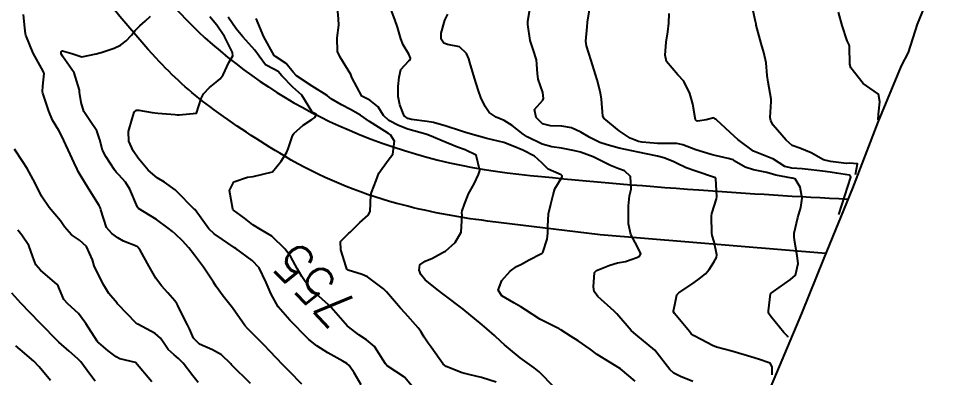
# Model space of a CAD drawing. Header units: metres. Extents: x 318500 to 325275, y 7408834 to 7428799.
# Drawn here: x 321774.3 to 321870.2, y 7415932.5 to 7415969.8 of the extents above; entities that cross this region are included whole.
import ezdxf
from ezdxf.enums import TextEntityAlignment as Align

# ---------------------------------------------------------------- set-up
doc = ezdxf.new("R2010")
doc.units = ezdxf.units.M
doc.header["$MEASUREMENT"] = 0
for name, color, linetype in [('Area', 45, 'Continuous'), ('Cotas', 45, 'Continuous'), ('Curvas de Nivel 1m', 11, 'Continuous'), ('Curvas de Nivel 5m', 15, 'Continuous'), ('Vias Primárias', 230, 'Continuous')]:
    doc.layers.add(name, color=color, linetype=linetype)
doc.styles.add('Style-STANDARD', font='STANDARD.shx')

msp = doc.modelspace()

# ---------------------------------------------------------------- linework, layer by layer
at = {"layer": 'Area'}
msp.add_lwpolyline([(321870.164, 7415974.908), (321867.832, 7415969.211), (321866.89, 7415966.268), (321866.162, 7415964.902), (321863.737, 7415959.03), (321861.1, 7415952.168), (321858.135, 7415944.901), (321855.795, 7415939.147), (321851.994, 7415930.133), (321851.214, 7415927.783), (321848.946, 7415922.501), (321847.539, 7415919.82), (321844.338, 7415910.561), (321842.113, 7415905.321), (321838.936, 7415897.002), (321838.642, 7415896.17), (321837.745, 7415894.293), (321836.148, 7415890.324), (321833.544, 7415884.211), (321833.438, 7415883.821), (321832.917, 7415882.461), (321830.541, 7415876.107), (321828.812, 7415871.829), (321825.52, 7415865.266)], dxfattribs=at)
at = {"layer": 'Curvas de Nivel 1m', "flags": 128}
for points, elevation in [([(321830.103, 7415931.484), (321828.514, 7415933.095), (321828.01, 7415933.508), (321826.535, 7415934.56), (321825.311, 7415935.549), (321824.904, 7415935.905), (321824.557, 7415936.216), (321823.865, 7415936.869), (321823.085, 7415937.575), (321822.576, 7415937.985), (321820.6, 7415939.61), (321818.622, 7415941.113), (321817.894, 7415941.647), (321816.64, 7415942.661), (321816.202, 7415943.223), (321816.041, 7415943.669), (321816.107, 7415944.22), (321816.664, 7415944.598), (321817.414, 7415944.914), (321818.679, 7415945.585), (321818.715, 7415945.604), (321818.779, 7415945.639), (321819.772, 7415946.546), (321820.396, 7415947.615), (321820.496, 7415949.382), (321820.48, 7415949.614), (321820.506, 7415949.841), (321820.743, 7415950.509), (321821.046, 7415951.317), (321821.179, 7415951.606), (321821.742, 7415952.634), (321822.205, 7415953.596), (321822.357, 7415954.032), (321821.964, 7415955.598), (321820.818, 7415956.152), (321820.005, 7415956.44), (321818.829, 7415956.926), (321817.116, 7415957.666), (321816.841, 7415957.761), (321816.725, 7415957.788), (321814.849, 7415958.313), (321813.871, 7415958.688), (321812.862, 7415959.208), (321812.317, 7415959.728), (321811.761, 7415960.619), (321810.886, 7415961.318), (321810.059, 7415961.758), (321809.02, 7415963.668), (321808.993, 7415963.769), (321808.923, 7415963.985), (321807.816, 7415965.787), (321807.552, 7415966.387), (321807.488, 7415967.792), (321807.659, 7415969.121), (321807.641, 7415969.79), (321807.501, 7415971.314)], 757), ([(321838.501, 7415932.136), (321836.983, 7415933.393), (321836.524, 7415933.696), (321835.883, 7415934.057), (321834.542, 7415934.887), (321833.81, 7415935.437), (321832.559, 7415936.327), (321831.854, 7415936.752), (321830.753, 7415937.477), (321830.572, 7415937.584), (321830.384, 7415937.672), (321828.586, 7415938.568), (321827.08, 7415939.525), (321826.605, 7415939.853), (321825.893, 7415940.258), (321824.621, 7415940.98), (321824.25, 7415941.566), (321824.64, 7415942.604), (321825.51, 7415943.547), (321826.16, 7415944.035), (321826.662, 7415944.3), (321827.467, 7415944.723), (321828.678, 7415945.361), (321828.777, 7415945.41), (321828.905, 7415945.507), (321829.329, 7415946.872), (321829.411, 7415947.499), (321829.404, 7415948.187), (321829.493, 7415949.499), (321829.724, 7415950.516), (321829.964, 7415951.492), (321830.144, 7415952.115), (321830.785, 7415953.17), (321830.901, 7415953.366), (321830.912, 7415953.478), (321830.847, 7415953.535), (321830.791, 7415953.556), (321829.455, 7415954.159), (321828.803, 7415954.831), (321828.042, 7415955.518), (321826.819, 7415956.12), (321825.809, 7415956.561), (321824.83, 7415956.92), (321823.067, 7415957.356), (321822.837, 7415957.416), (321822.192, 7415957.596), (321820.846, 7415957.98), (321820.315, 7415958.151), (321818.855, 7415958.632), (321817.531, 7415958.989), (321816.862, 7415959.117), (321815.226, 7415959.325), (321814.866, 7415959.42), (321814.458, 7415959.696), (321814.005, 7415960.827), (321813.86, 7415961.705), (321813.858, 7415962.753), (321813.941, 7415963.705), (321814.134, 7415964.5), (321814.946, 7415965.398), (321815.103, 7415965.533), (321815.141, 7415965.688), (321814.954, 7415966.102), (321814.35, 7415967.085), (321814.13, 7415967.703), (321813.768, 7415968.929), (321813.496, 7415969.713), (321813.019, 7415970.989)], 758), ([(321854.37, 7415936.69), (321854.368, 7415936.769), (321854.279, 7415936.876), (321853.955, 7415937.169), (321852.595, 7415938.845), (321852.361, 7415939.192), (321852.353, 7415939.443), (321852.576, 7415941.191), (321852.594, 7415941.227), (321852.631, 7415941.262), (321852.904, 7415941.457), (321854.645, 7415942.677), (321855.171, 7415943.152), (321855.452, 7415944.364), (321855.366, 7415945.15), (321855.08, 7415946.779), (321855.037, 7415947.155), (321855.053, 7415947.495), (321855.407, 7415949.15), (321855.734, 7415950.157), (321855.879, 7415951.143), (321855.652, 7415952.272), (321855.135, 7415953.155), (321854.857, 7415953.226), (321854.791, 7415953.235), (321853.141, 7415953.532), (321852.794, 7415953.632), (321852.178, 7415953.814), (321850.799, 7415954.081), (321849.931, 7415954.353), (321848.808, 7415955.039), (321848.678, 7415955.111), (321848.181, 7415955.249), (321846.815, 7415955.587), (321846.404, 7415955.686), (321844.823, 7415956.151), (321843.467, 7415956.674), (321842.833, 7415956.823), (321841.358, 7415956.816), (321840.832, 7415956.837), (321839.238, 7415956.962), (321838.835, 7415957.038), (321837.967, 7415957.383), (321836.851, 7415958.126), (321835.282, 7415959.424), (321835.124, 7415959.677), (321835.014, 7415961.428), (321834.9, 7415962.097), (321834.55, 7415963.434), (321834.376, 7415963.988), (321833.91, 7415965.44), (321833.441, 7415966.969), (321833.373, 7415967.446), (321833.499, 7415968.938), (321833.548, 7415969.445), (321833.733, 7415970.729)], 761), ([(321861.41, 7415953.6), (321861.629, 7415954.704), (321860.807, 7415954.795), (321860.465, 7415954.744), (321858.809, 7415954.964), (321858.097, 7415955.117), (321856.821, 7415955.841), (321855.626, 7415956.35), (321854.832, 7415956.607), (321854.223, 7415957.169), (321852.863, 7415958.727), (321852.596, 7415959.193), (321852.541, 7415959.526), (321852.652, 7415961.192), (321852.641, 7415961.446), (321852.329, 7415963.196), (321852.235, 7415963.893), (321852.121, 7415965.198), (321851.897, 7415966.264), (321851.613, 7415967.204), (321851.102, 7415969.105), (321851.077, 7415969.209), (321851.004, 7415969.505), (321850.721, 7415970.91)], 763), ([(321798.49, 7415931.9), (321796.518, 7415933.826), (321796.425, 7415933.931), (321795.458, 7415934.87), (321794.534, 7415935.392), (321793.166, 7415935.974), (321792.549, 7415936.58), (321792.133, 7415937.556), (321791.932, 7415937.99), (321791.243, 7415939.347), (321790.93, 7415940.005), (321790.808, 7415940.213), (321790.605, 7415940.488), (321789.893, 7415941.301), (321789.224, 7415942.031), (321788.632, 7415942.844), (321787.933, 7415944.047), (321787.002, 7415945.73), (321786.774, 7415946.059), (321786.681, 7415946.117), (321785.287, 7415946.682), (321784.689, 7415947.018), (321784.073, 7415947.479), (321783.515, 7415948.108), (321782.928, 7415949.916), (321782.868, 7415950.118), (321782.734, 7415950.384), (321781.636, 7415952.131), (321780.774, 7415953.566), (321780.564, 7415953.93), (321780.446, 7415954.145), (321780.137, 7415954.803), (321779.537, 7415956.159), (321778.833, 7415957.672), (321778.548, 7415958.174), (321777.903, 7415959.237), (321777.492, 7415960.191), (321776.888, 7415962.055), (321776.849, 7415962.2), (321776.848, 7415962.243), (321776.899, 7415962.771), (321777.032, 7415964.085), (321776.985, 7415964.199), (321776.964, 7415964.242), (321776.921, 7415964.335), (321775.889, 7415966.211), (321775.122, 7415968.074), (321775.086, 7415968.228), (321774.984, 7415969.159), (321774.875, 7415970.231)], 752), ([(321803.814, 7415931.83), (321802.51, 7415933.159), (321801.817, 7415933.861), (321800.54, 7415935.199), (321799.88, 7415935.887), (321798.563, 7415937.232), (321798.222, 7415937.561), (321797.91, 7415937.91), (321796.597, 7415939.756), (321796.472, 7415939.932), (321795.641, 7415940.975), (321794.928, 7415941.955), (321794.627, 7415942.418), (321793.58, 7415943.971), (321792.668, 7415945.211), (321792.071, 7415945.989), (321791.411, 7415946.723), (321790.694, 7415947.407), (321790.367, 7415947.685), (321789.928, 7415948.022), (321788.713, 7415948.912), (321786.837, 7415950.059), (321786.732, 7415950.201), (321785.942, 7415952.072), (321785.5, 7415952.812), (321784.775, 7415953.584), (321784.521, 7415953.837), (321784.327, 7415954.097), (321783.437, 7415955.474), (321783.108, 7415956.116), (321782.826, 7415957.206), (321782.517, 7415958.123), (321781.784, 7415959.197), (321781.163, 7415960.137), (321780.874, 7415961.076), (321780.715, 7415962.143), (321780.684, 7415962.352), (321780.138, 7415964.158), (321778.937, 7415965.888), (321778.823, 7415966.056), (321778.778, 7415966.172), (321778.782, 7415966.333), (321778.944, 7415966.442), (321779.892, 7415966.16), (321780.937, 7415965.837), (321782.443, 7415966.127), (321782.818, 7415966.245), (321782.942, 7415966.279), (321784.306, 7415966.744), (321784.954, 7415967.045), (321785.569, 7415967.476), (321786.097, 7415968.079), (321786.474, 7415968.579), (321786.985, 7415969.061), (321787.52, 7415969.534), (321788.071, 7415970.054)], 753), ([(321809.998, 7415931.747), (321809.278, 7415932.989), (321808.751, 7415933.767), (321808.523, 7415933.962), (321808.095, 7415934.208), (321806.539, 7415935.077), (321805.389, 7415935.812), (321804.557, 7415936.47), (321803.867, 7415937.134), (321803.188, 7415937.841), (321802.579, 7415938.468), (321801.37, 7415939.868), (321800.619, 7415941.173), (321800.325, 7415941.883), (321800.131, 7415942.389), (321799.376, 7415943.893), (321798.661, 7415944.654), (321796.946, 7415945.926), (321796.786, 7415946.033), (321796.682, 7415946.097), (321795.577, 7415946.835), (321794.695, 7415947.451), (321794.163, 7415947.965), (321792.729, 7415949.92), (321792.678, 7415949.981), (321790.758, 7415951.9), (321790.649, 7415952.012), (321789.553, 7415952.813), (321788.772, 7415953.249), (321787.846, 7415954.049), (321786.799, 7415955.3), (321786.27, 7415956.068), (321785.82, 7415957.08), (321785.781, 7415958.076), (321786.175, 7415959.392), (321786.399, 7415960.067), (321786.643, 7415960.284), (321786.864, 7415960.302), (321788.258, 7415960.046), (321788.859, 7415959.959), (321790.665, 7415959.82), (321790.858, 7415959.802), (321791.064, 7415959.802), (321792.86, 7415959.99), (321793.351, 7415961.515), (321793.602, 7415961.979), (321794.221, 7415962.649), (321794.909, 7415963.193), (321795.332, 7415963.535), (321795.626, 7415963.949), (321796.235, 7415965.243), (321796.644, 7415965.934), (321796.603, 7415966.278), (321795.78, 7415967.948), (321794.987, 7415969.114), (321794.268, 7415969.971)], 754), ([(321824.032, 7415932.03), (321822.504, 7415932.516), (321821.337, 7415932.768), (321820.511, 7415932.989), (321818.829, 7415933.635), (321818.524, 7415933.883), (321817.263, 7415935.653), (321816.968, 7415936.07), (321816.56, 7415936.699), (321816.196, 7415937.295), (321815.922, 7415937.67), (321814.592, 7415939.182), (321814.102, 7415939.697), (321812.625, 7415941.419), (321812.307, 7415941.723), (321810.642, 7415942.953), (321810.114, 7415943.218), (321808.649, 7415943.662), (321808.575, 7415943.697), (321808.518, 7415943.772), (321808.435, 7415943.992), (321807.869, 7415945.782), (321807.835, 7415946.641), (321808.706, 7415947.508), (321808.864, 7415947.611), (321809.028, 7415947.767), (321809.876, 7415948.601), (321810.726, 7415949.375), (321810.942, 7415949.747), (321811.004, 7415951.498), (321811.056, 7415951.746), (321811.55, 7415952.967), (321811.845, 7415953.734), (321812.804, 7415955.09), (321813.307, 7415955.713), (321813.464, 7415957.076), (321813.038, 7415957.717), (321812.842, 7415957.874), (321812.45, 7415958.122), (321810.86, 7415959.105), (321809.937, 7415959.759), (321808.876, 7415960.356), (321807.936, 7415960.84), (321806.887, 7415961.478), (321806.701, 7415961.615), (321806.447, 7415961.807), (321804.904, 7415962.792), (321803.277, 7415963.846), (321802.924, 7415964.227), (321802.197, 7415965.126), (321801.087, 7415965.878), (321800.942, 7415965.981), (321799.862, 7415967.897), (321799.087, 7415969.82)], 756), ([(321844.502, 7415932.109), (321843.218, 7415932.601), (321842.515, 7415932.975), (321842.105, 7415933.326), (321840.55, 7415935.35), (321838.566, 7415936.987), (321838.345, 7415937.15), (321838.085, 7415937.377), (321836.596, 7415939.112), (321836.312, 7415939.404), (321834.623, 7415940.94), (321834.25, 7415941.434), (321834.148, 7415941.921), (321834.256, 7415943.434), (321834.464, 7415943.621), (321834.654, 7415943.698), (321835.878, 7415944.196), (321836.665, 7415944.409), (321837.49, 7415944.565), (321838.674, 7415944.961), (321838.94, 7415945.103), (321839.073, 7415945.366), (321838.692, 7415946.168), (321838.033, 7415947.38), (321837.805, 7415948.468), (321837.791, 7415949.384), (321837.796, 7415950.332), (321837.903, 7415951.383), (321838.067, 7415952.084), (321838.01, 7415953.382), (321837.379, 7415953.974), (321836.798, 7415954.206), (321835.931, 7415954.543), (321834.807, 7415955.1), (321834.116, 7415955.437), (321832.817, 7415955.913), (321832.208, 7415956.07), (321830.823, 7415956.329), (321829.847, 7415956.473), (321828.829, 7415956.754), (321827.26, 7415957.526), (321826.844, 7415957.806), (321825.701, 7415958.704), (321824.865, 7415959.22), (321824.056, 7415959.572), (321823.32, 7415960.029), (321822.881, 7415960.683), (321822.456, 7415961.594), (321822.186, 7415962.312), (321821.779, 7415963.601), (321821.308, 7415965.243), (321821.199, 7415965.608), (321820.955, 7415966.16), (321820.22, 7415966.879), (321818.965, 7415967.125), (321818.581, 7415967.261), (321818.33, 7415967.65), (321818.333, 7415968.297), (321818.708, 7415969.644), (321819.009, 7415970.248)], 759), ([(321859.68, 7415949.44), (321860.922, 7415953.335), (321860.794, 7415953.518), (321859.425, 7415953.73), (321858.797, 7415953.833), (321857.971, 7415953.946), (321856.8, 7415954.101), (321855.854, 7415954.197), (321854.801, 7415954.266), (321854.075, 7415954.443), (321852.887, 7415955.189), (321852.811, 7415955.241), (321852.727, 7415955.275), (321850.822, 7415956.026), (321849.179, 7415957.235), (321848.845, 7415957.555), (321846.95, 7415959.269), (321846.909, 7415959.308), (321846.871, 7415959.354), (321846.669, 7415959.475), (321845.868, 7415959.28), (321845.006, 7415959.15), (321844.868, 7415959.189), (321844.778, 7415959.291), (321844.494, 7415960.904), (321844.397, 7415961.297), (321844.17, 7415962.032), (321843.551, 7415963.311), (321842.929, 7415963.942), (321841.765, 7415965.338), (321841.605, 7415965.989), (321841.73, 7415967.339), (321841.895, 7415968.428), (321841.991, 7415969.335), (321842.029, 7415970.321)], 762), ([(321863.76, 7415959.28), (321863.821, 7415959.871), (321863.956, 7415961.158), (321863.803, 7415961.94), (321862.913, 7415962.571), (321862.22, 7415963.061), (321860.944, 7415964.687), (321860.821, 7415965.082), (321860.782, 7415966.896), (321860.748, 7415967.083), (321860.558, 7415967.505), (321860.019, 7415969.095), (321859.653, 7415970.468)], 764), ([(321793.042, 7415931.974), (321792.5, 7415932.666), (321791.482, 7415933.996), (321791.006, 7415934.484), (321790.529, 7415934.869), (321789.916, 7415935.402), (321789.492, 7415936.026), (321789.121, 7415936.604), (321788.555, 7415937.063), (321786.754, 7415938.058), (321786.572, 7415938.193), (321784.732, 7415940.088), (321784.666, 7415940.154), (321784.601, 7415940.223), (321783.757, 7415941.248), (321783.237, 7415942.111), (321782.637, 7415943.246), (321782.231, 7415944.124), (321782.036, 7415944.75), (321781.428, 7415946.133), (321780.687, 7415946.796), (321779.874, 7415947.334), (321779.149, 7415948.163), (321778.709, 7415948.776), (321777.527, 7415950.188), (321776.748, 7415951.368), (321776.334, 7415952.204), (321775.894, 7415953.084), (321775.254, 7415954.215), (321774.791, 7415954.935), (321773.947, 7415956.233)], 751), ([(321782.333, 7415932.122), (321781.779, 7415932.849), (321780.826, 7415934.137), (321780.523, 7415934.464), (321779.623, 7415935.246), (321778.54, 7415936.17), (321776.57, 7415938.2), (321774.6, 7415940.22), (321773.657, 7415941.281)], 749), ([(321777.683, 7415932.182), (321776.511, 7415933.609), (321775.939, 7415934.206), (321774.532, 7415935.41), (321774.093, 7415935.784)], 748)]:
    msp.add_lwpolyline(points, dxfattribs=dict(at, elevation=elevation))
at = {"layer": 'Curvas de Nivel 5m', "flags": 128}
for points, elevation in [([(321852.75, 7415932.77), (321852.747, 7415933.631), (321852.532, 7415934.006), (321851.317, 7415934.424), (321850.542, 7415934.668), (321848.55, 7415935.24), (321846.961, 7415935.671), (321846.556, 7415935.839), (321845.374, 7415936.47), (321844.566, 7415936.861), (321844.332, 7415937.058), (321844.149, 7415937.296), (321842.598, 7415939.161), (321842.48, 7415939.322), (321842.473, 7415939.451), (321842.611, 7415940.067), (321842.849, 7415941.094), (321843.029, 7415941.314), (321844.641, 7415942.386), (321845.172, 7415942.757), (321845.81, 7415943.278), (321846.198, 7415943.734), (321846.668, 7415944.489), (321846.953, 7415944.988), (321847.004, 7415945.265), (321846.7, 7415946.618), (321846.517, 7415947.272), (321846.481, 7415947.504), (321846.426, 7415949.273), (321846.462, 7415949.545), (321846.747, 7415950.421), (321846.961, 7415951.063), (321846.985, 7415951.267), (321846.873, 7415953.185), (321846.844, 7415953.269), (321846.807, 7415953.287), (321846.79, 7415953.295), (321846.757, 7415953.303), (321844.797, 7415953.954), (321843.8, 7415954.305), (321842.805, 7415954.782), (321842.449, 7415954.968), (321841.478, 7415955.34), (321840.812, 7415955.501), (321840.632, 7415955.532), (321838.818, 7415955.914), (321838.137, 7415956.063), (321836.824, 7415956.341), (321835.571, 7415956.677), (321834.833, 7415956.932), (321833.789, 7415957.441), (321832.848, 7415958.016), (321831.879, 7415958.441), (321830.857, 7415958.635), (321829.691, 7415958.664), (321828.86, 7415958.868), (321828.21, 7415959.517), (321828.03, 7415960.366), (321828.888, 7415961.314), (321828.98, 7415961.509), (321828.899, 7415962.113), (321828.392, 7415963.515), (321828.348, 7415964.096), (321828.25, 7415965.517), (321827.896, 7415966.585), (321827.581, 7415967.524), (321827.32, 7415969.202), (321827.332, 7415969.527), (321827.574, 7415970.972)], 760), ([(321815.223, 7415931.679), (321814.503, 7415932.543), (321812.711, 7415933.717), (321812.523, 7415933.913), (321811.387, 7415935.732), (321810.557, 7415936.429), (321809.761, 7415936.951), (321808.664, 7415937.769), (321808.571, 7415937.855), (321806.884, 7415939.796), (321806.604, 7415940.064), (321804.63, 7415941.82), (321803.819, 7415943.01), (321803.334, 7415943.84), (321802.668, 7415945.049), (321802.105, 7415945.859), (321800.7, 7415947.203), (321799.527, 7415947.892), (321798.715, 7415948.366), (321797.856, 7415949.052), (321796.729, 7415949.895), (321796.697, 7415949.93), (321796.652, 7415950.01), (321796.289, 7415951.937), (321796.769, 7415952.846), (321798.171, 7415953.313), (321798.775, 7415953.405), (321800.78, 7415953.88), (321801.687, 7415954.977), (321802.219, 7415955.859), (321802.388, 7415956.285), (321802.835, 7415957.518), (321802.932, 7415957.756), (321802.997, 7415957.848), (321803.966, 7415958.727), (321804.862, 7415959.317), (321805.179, 7415959.512), (321805.349, 7415959.823), (321805.044, 7415960), (321804.873, 7415960.16), (321803.814, 7415961.841), (321802.902, 7415962.667), (321801.73, 7415963.868), (321801.347, 7415964.297), (321800.927, 7415964.532), (321800.035, 7415964.997), (321799.384, 7415965.903), (321798.949, 7415966.536), (321797.696, 7415967.923), (321796.982, 7415968.73), (321796.16, 7415969.943)], 755), ([(321788.234, 7415932.043), (321786.52, 7415934.06), (321784.905, 7415934.465), (321784.526, 7415934.64), (321783.698, 7415935.269), (321782.698, 7415936.118), (321782.617, 7415936.195), (321782.543, 7415936.288), (321781.372, 7415938.132), (321780.585, 7415939.153), (321779.475, 7415940.157), (321779.07, 7415940.628), (321778.615, 7415941.692), (321778.483, 7415942.037), (321778.381, 7415942.174), (321776.642, 7415943.651), (321776.164, 7415944.205), (321775.83, 7415945.04), (321775.421, 7415946.213), (321774.691, 7415947.293), (321774.284, 7415947.815)], 750)]:
    msp.add_lwpolyline(points, dxfattribs=dict(at, elevation=elevation))
at = {"layer": 'Vias Primárias'}
for points in [[(321789.258, 7416194.26), (321787.939, 7416166.946), (321786.6, 7416142.97), (321785.011, 7416119.543), (321782.825, 7416098.74), (321779.746, 7416078.737), (321778.755, 7416071.268), (321776.918, 7416050.925), (321775.63, 7416030.872), (321775.084, 7416009.676, 0.050446), (321775.532, 7416003.714, 0.04912), (321779.006, 7415991.357, 0.034273), (321784.763, 7415979.15, 0.080803), (321793.75, 7415967.818, 0.079201), (321807.657, 7415958.687, 0.079996), (321826.407, 7415953.633, 0.008201), (321845.108, 7415951.998, 0.004753), (321860.641, 7415951.045)], [(321858.331, 7415945.383), (321834.843, 7415947.326), (321823.129, 7415948.765, -0.034941), (321813.7, 7415950.598, -0.068289), (321802.044, 7415955.503, -0.025156), (321794.244, 7415960.668, -0.04908), (321788.681, 7415965.68, -0.020024), (321782.076, 7415973.533, -0.072531), (321775.872, 7415984.507, -0.012082), (321772.498, 7415993.881, -0.033358), (321771.208, 7415998.835, -0.013843), (321770.412, 7416003.759, -0.030476), (321769.867, 7416011.35, -0.014812), (321770.067, 7416021.923, 0.004375), (321770.713, 7416038.153), (321772.003, 7416054.528), (321773.773, 7416070.369), (321777.882, 7416098.092), (321780.634, 7416119.508), (321781.832, 7416137.823), (321782.581, 7416159.845), (321783.381, 7416177.209)]]:
    msp.add_lwpolyline(points, format="xyb", dxfattribs=at)

# ---------------------------------------------------------------- texts
at = {"layer": 'Cotas', "style": 'Style-STANDARD'}
msp.add_text('755', height=4, rotation=133.74392, dxfattribs=at).set_placement((321805.142, 7415942.096, 755), align=Align.MIDDLE_CENTER)

doc.saveas('drawing.dxf')
